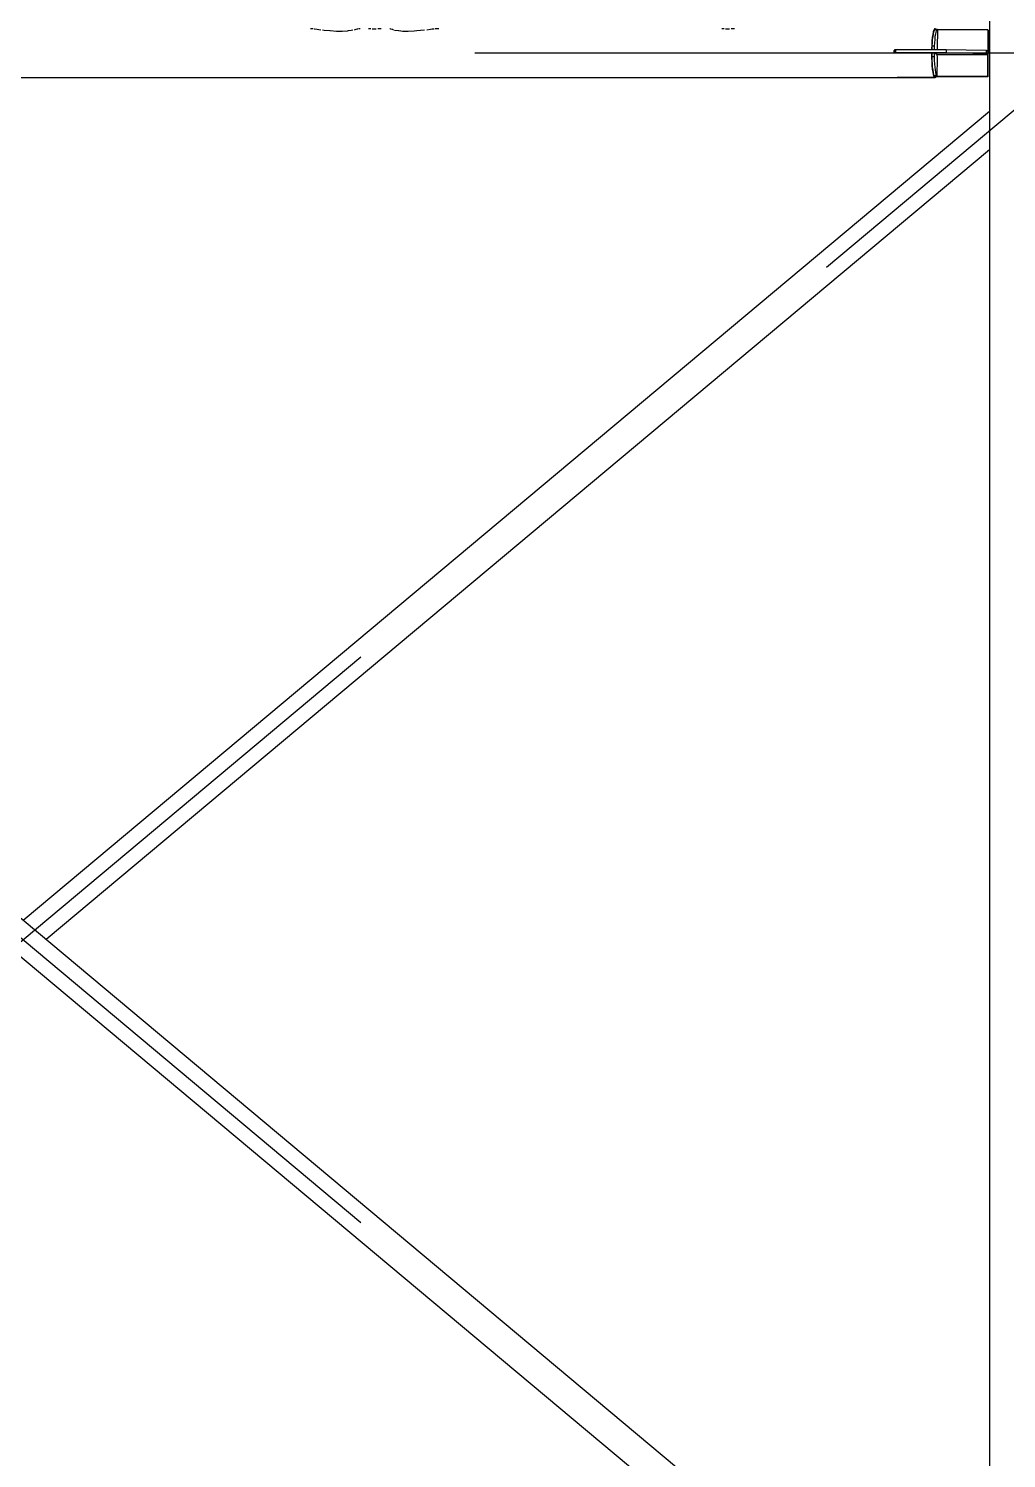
# Model space of a CAD drawing. Header units: millimetres. Extents: x 150209.93 to 150215.05, y 136675.65 to 136679.93.
# Drawn here: x 150211.1228 to 150211.2838, y 136678.2014 to 136678.4369 of the extents above; entities that cross this region are included whole.
import ezdxf

# ---------------------------------------------------------------- set-up
doc = ezdxf.new("R2010")
doc.units = ezdxf.units.MM
doc.header["$LTSCALE"] = 0.25
doc.linetypes.add('CENTER', pattern=[50.8, 31.75, -6.35, 6.35, -6.35])
doc.linetypes.add('XKITLINE00', pattern=[0])

# ---------------------------------------------------------------- blocks, each defined once
blk = doc.blocks.new('çatıı')
at = {"color": 8, "linetype": 'XKITLINE00'}
for p, q in [((11763.8, 14354.3), (11763.8, 12689.5)), ((11205.4, 14030.5), (11204.8, 14030.5)), ((11205.6, 14030.5), (11205.4, 14030.5)), ((11207, 14030.3), (11205.6, 14030.5)), ((11208, 14030.1), (11207.7, 14030.2)), ((11210.3, 14029.9), (11208, 14030.1)), ((11211.6, 14029.6), (11210.3, 14029.9)), ((11213.2, 14029.4), (11211.6, 14029.6)), ((11216.1, 14029), (11214.8, 14029.2)), ((11220.6, 14028.6), (11216.1, 14029)), ((11221, 14028.6), (11220.6, 14028.6)), ((11226.1, 14028.2), (11221, 14028.6)), ((11230.8, 14028.2), (11226.1, 14028.2)), ((11234.9, 14028.5), (11230.8, 14028.2)), ((11235.7, 14028.6), (11234.9, 14028.5)), ((11238.4, 14028.9), (11235.7, 14028.6)), ((11239.8, 14029.2), (11238.4, 14028.9)), ((11241.2, 14029.5), (11240.8, 14029.4)), ((11242.1, 14029.9), (11241.2, 14029.5)), ((11243.3, 14030), (11242.1, 14029.9)), ((11243.8, 14030.2), (11243.3, 14030)), ((11244.8, 14030.5), (11244.2, 14030.3)), ((11244.9, 14030.5), (11244.8, 14030.5)), ((11245.7, 14030.5), (11244.9, 14030.5)), ((11252.6, 14030.5), (11252.5, 14030.5)), ((11253.2, 14030.5), (11252.6, 14030.5)), ((11253.4, 14030.4), (11253.2, 14030.5)), ((11254.4, 14030.3), (11253.4, 14030.4)), ((11256.3, 14030.1), (11255.6, 14030.2)), ((11258, 14030.1), (11256.3, 14030.1)), ((11259, 14030.2), (11258, 14030.1)), ((11261.4, 14030.4), (11260.3, 14030.3)), ((11261.9, 14030.5), (11261.4, 14030.4)), ((11262.6, 14030.5), (11261.9, 14030.5)), ((11263, 14030.5), (11262.6, 14030.5)), ((11270.2, 14030.5), (11270.1, 14030.5)), ((11270.4, 14030.5), (11270.2, 14030.5)), ((11270.7, 14030.3), (11270.4, 14030.5)), ((11272.1, 14029.9), (11270.8, 14030.2)), ((11272.2, 14029.7), (11272.1, 14029.9)), ((11273.2, 14029.4), (11272.2, 14029.7)), ((11274.2, 14029.1), (11273.9, 14029.2)), ((11277.2, 14028.7), (11274.2, 14029.1)), ((11277.5, 14028.6), (11277.2, 14028.7)), ((11280.8, 14028.2), (11277.5, 14028.6)), ((11285.2, 14028.2), (11280.8, 14028.2)), ((11290.3, 14028.4), (11285.2, 14028.2)), ((11292.3, 14028.6), (11290.3, 14028.4)), ((11295.5, 14028.9), (11292.3, 14028.6)), ((11298.7, 14029.2), (11295.5, 14028.9)), ((11303.6, 14029.9), (11300.6, 14029.4)), ((11305.1, 14030), (11303.6, 14029.9)), ((11306.6, 14030.2), (11305.1, 14030)), ((11308.5, 14030.4), (11307.5, 14030.3)), ((11309.2, 14030.5), (11308.5, 14030.4)), ((11310.6, 14030.5), (11309.2, 14030.5)), ((11543.6, 14030.5), (11543.5, 14030.5)), ((11544.2, 14030.5), (11543.6, 14030.5)), ((11544.4, 14030.4), (11544.2, 14030.5)), ((11545.4, 14030.3), (11544.4, 14030.4)), ((11547.2, 14030.1), (11546.6, 14030.2)), ((11549, 14030.1), (11547.2, 14030.1)), ((11549.9, 14030.2), (11549, 14030.1)), ((11552.4, 14030.4), (11551.3, 14030.3)), ((11552.9, 14030.5), (11552.4, 14030.4)), ((11553.6, 14030.5), (11552.9, 14030.5)), ((11554, 14030.5), (11553.6, 14030.5)), ((11717.2, 14025.8), (11716.8, 14023.3)), ((11717.1, 14024), (11716.8, 14021.6)), ((11717.4, 14026), (11717.1, 14024)), ((11717.6, 14027.9), (11717.2, 14025.8)), ((11717.8, 14027.6), (11717.4, 14026)), ((11718, 14029.4), (11717.6, 14027.9)), ((11718.2, 14028.8), (11717.8, 14027.6)), ((11718.5, 14030.3), (11718, 14029.4)), ((11718.6, 14029.5), (11718.2, 14028.8)), ((11719, 14030.6), (11718.5, 14030.3)), ((11719, 14029.7), (11718.6, 14029.5)), ((11720.6, 14029.5), (11718.6, 14029.5)), ((11719, 14024), (11718.8, 14021.6)), ((11719, 14030.6), (11719, 14030.6)), ((11719, 14030.6), (11719, 14029.7)), ((11719.4, 14030.3), (11719, 14030.3)), ((11721, 14029.7), (11719, 14029.7)), ((11719.4, 14026), (11719, 14024)), ((11719.4, 14030.3), (11719.4, 14029.7)), ((11719.5, 14030.3), (11719.4, 14030.3)), ((11719.7, 14027.6), (11719.4, 14026)), ((11719.5, 14030.3), (11719.8, 14029.7)), ((11720.1, 14028.8), (11719.7, 14027.6)), ((11720.6, 14029.5), (11720.1, 14028.8)), ((11721, 14029.7), (11720.6, 14029.5)), ((11721, 14029.7), (11720.8, 14014.1)), ((11762.6, 14029.6), (11721, 14029.6)), ((11762.6, 14029.6), (11762.2, 13991.1)), ((11762.9, 14029.4), (11762.5, 13990.9)), ((11762.9, 14029.4), (11762.6, 14029.6)), ((11685.2, 14012.2), (11685.1, 14011.9)), ((11685.3, 14012.5), (11685.2, 14012.2)), ((11685.5, 14012.8), (11685.3, 14012.5)), ((11685.5, 14012.4), (11685.3, 14012.1)), ((11685.3, 14012.1), (11685.3, 14011.8)), ((11685.8, 14013), (11685.5, 14012.8)), ((11685.7, 14012.7), (11685.5, 14012.4)), ((11686, 14012.9), (11685.7, 14012.7)), ((11686.1, 14013.2), (11685.8, 14013)), ((11686.3, 14013.1), (11686, 14012.9)), ((11686.3, 14013.1), (11686.1, 14013.2)), ((11686.5, 14013.2), (11686.1, 14013.2)), ((11686.6, 14013.1), (11686.3, 14013.1)), ((11686.6, 14013.1), (11686.5, 14013.2)), ((11716.2, 14013.2), (11686.5, 14013.2)), ((11716.3, 14013.1), (11686.6, 14013.1)), ((11716.3, 14013), (11686.6, 14013)), ((11686.6, 14013), (11686.6, 14010.5)), ((11689.1, 14013.1), (11689.1, 14013)), ((11716.3, 14017.2), (11716.2, 14013.8)), ((11716.2, 14013.8), (11716.2, 14013.2)), ((11716.3, 14013.1), (11716.2, 14013.2)), ((11716.5, 14020.4), (11716.3, 14017.2)), ((11716.4, 14016.1), (11716.3, 14013)), ((11716.3, 14013), (11716.3, 14013)), ((11718.3, 14013), (11716.3, 14013)), ((11716.6, 14018.9), (11716.4, 14016.1)), ((11718.4, 14016.1), (11716.4, 14016.1)), ((11716.8, 14023.3), (11716.5, 14020.4)), ((11716.8, 14021.6), (11716.6, 14018.9)), ((11718.4, 14016.1), (11718.3, 14013)), ((11728.2, 14013), (11718.3, 14013)), ((11718.3, 14013), (11718.3, 14013)), ((11718.5, 14018.9), (11718.4, 14016.1)), ((11718.8, 14021.6), (11718.5, 14018.9)), ((11720.8, 14014.1), (11720.6, 14013)), ((11761, 14012.4), (11728.2, 14013)), ((11728.2, 14013), (11728.2, 14010.5)), ((11762.4, 14011.6), (11761, 14012.4)), ((11761, 14012.4), (11761, 14009.9)), ((11685.1, 14011.9), (11685.2, 14011.5)), ((11685.2, 14011.5), (11685.3, 14011.2)), ((11685.3, 14011.8), (11685.3, 14011.4)), ((11685.3, 14011.4), (11685.5, 14011.1)), ((11685.3, 14011.2), (11685.5, 14010.9)), ((11685.5, 14011.1), (11685.7, 14010.8)), ((11685.8, 14010.7), (11685.5, 14010.9)), ((11685.9, 14010.6), (11685.7, 14010.8)), ((11686.1, 14010.6), (11685.8, 14010.7)), ((11686.5, 14010.5), (11686.1, 14010.6)), ((11716.2, 14010.5), (11686.5, 14010.5)), ((11716.3, 14010.5), (11686.6, 14010.5)), ((11686.6, 14010.5), (11686.6, 14010.5)), ((11716.3, 14010.4), (11716.2, 14010.5)), ((11716.2, 14010.5), (11716.2, 14010.3)), ((11716.2, 14010.3), (11716.2, 14006.7)), ((11716.2, 14006.7), (11716.3, 14003.3)), ((11718.3, 14010.5), (11716.3, 14010.5)), ((11716.3, 14010.5), (11716.3, 14007.4)), ((11718.3, 14007.4), (11716.3, 14007.4)), ((11716.3, 14007.4), (11716.4, 14004.4)), ((11716.3, 14003.3), (11716.5, 14000.1)), ((11716.4, 14004.4), (11716.6, 14001.5)), ((11716.6, 14001.5), (11716.8, 13998.9)), ((11728.2, 14010.5), (11718.3, 14010.5)), ((11720.4, 14009.3), (11718.3, 14010.5)), ((11718.3, 14010.5), (11718.3, 14007.4)), ((11718.3, 14007.4), (11718.4, 14004.4)), ((11718.4, 14004.4), (11718.6, 14001.5)), ((11718.6, 14001.5), (11718.8, 13998.9)), ((11720.4, 14009.3), (11720.7, 14006.6)), ((11762.4, 14009.1), (11720.4, 14009.1)), ((11720.7, 14006.6), (11720.6, 13991.1)), ((11761, 14009.9), (11728.2, 14010.5)), ((11762.4, 14009.1), (11761, 14009.9)), ((11762.4, 14011.6), (11762.4, 14009.1)), ((11763.8, 12630), (10139.6, 13990)), ((11719, 13990), (10454.1, 13990)), ((11687.8, 13990.2), (11687.7, 13990.1)), ((11687.7, 13990.1), (11687.7, 13990.1)), ((11687.8, 13990.1), (11687.7, 13990.1)), ((11688, 13990.2), (11687.8, 13990.2)), ((11688, 13990.1), (11687.8, 13990.1)), ((11688.2, 13990.2), (11688, 13990.2)), ((11688.2, 13990), (11688, 13990.1)), ((11688.5, 13990.2), (11688.2, 13990.2)), ((11688.5, 13990), (11688.2, 13990)), ((11688.9, 13990.2), (11688.5, 13990.2)), ((11688.9, 13990), (11688.5, 13990)), ((11688.9, 13990.2), (11688.9, 13990)), ((11718.6, 13990.2), (11688.9, 13990.2)), ((11689.2, 13990), (11688.9, 13990)), ((11689.2, 13990.2), (11689.2, 13990)), ((11718.9, 13990), (11689.2, 13990)), ((11716.5, 14000.1), (11716.8, 13997.2)), ((11716.8, 13998.9), (11717.1, 13996.5)), ((11716.8, 13997.2), (11717.2, 13994.7)), ((11717.1, 13996.5), (11717.4, 13994.5)), ((11717.2, 13994.7), (11717.6, 13992.7)), ((11717.4, 13994.5), (11717.8, 13992.9)), ((11717.6, 13992.7), (11718, 13991.2)), ((11717.8, 13992.9), (11718.2, 13991.8)), ((11718, 13991.2), (11718.5, 13990.3)), ((11720.2, 13991.8), (11718.2, 13991.8)), ((11718.2, 13991.8), (11718.6, 13991.1)), ((11718.6, 13990.2), (11718.5, 13990.3)), ((11718.6, 13991.1), (11718.6, 13990.2)), ((11720.6, 13991.1), (11718.6, 13991.1)), ((11762.5, 13990.9), (11718.6, 13990.9)), ((11718.8, 13998.9), (11719.1, 13996.5)), ((11718.9, 13990.9), (11718.9, 13990)), ((11720.9, 13990.9), (11718.9, 13990.9)), ((11718.9, 13990.9), (11718.9, 13990.9)), ((11719, 13990), (11718.9, 13990)), ((11719.5, 13990.3), (11719, 13990)), ((11719.1, 13996.5), (11719.4, 13994.5)), ((11719.4, 13994.5), (11719.8, 13992.9)), ((11719.8, 13990.9), (11719.5, 13990.3)), ((11719.8, 13992.9), (11720.2, 13991.8)), ((11720.2, 13991.8), (11720.6, 13991.1)), ((11762.2, 13991.1), (11720.6, 13991.1)), ((11720.9, 13990.9), (11720.9, 13990.9)), ((11721, 13990.9), (11720.9, 13990.9)), ((11762.5, 13990.9), (11762.2, 13991.1)), ((11763.8, 12598.2), (10108.4, 13984.3)), ((11763.8, 13962.4), (10968.2, 13296.2)), ((11763.8, 13930.6), (10987.2, 13280.3))]:
    blk.add_line(p, q, dxfattribs=at)
at = {"color": 8, "linetype": 'CENTER'}
for p, q in [((10096.4, 14010.3), (11840, 12550.3)), ((10096.4, 12550.3), (11840, 14010.3)), ((11840, 14010.3), (10454.1, 14010.3))]:
    blk.add_line(p, q, dxfattribs=at)

msp = doc.modelspace()

# ---------------------------------------------------------------- block references
at = {"xscale": 0.0002000170049888334, "yscale": 0.0002000170049888334, "zscale": 0.0002000170049888334}
msp.add_blockref('çatıı', (150208.92807, 136675.63059), dxfattribs=at)

doc.saveas('drawing.dxf')
